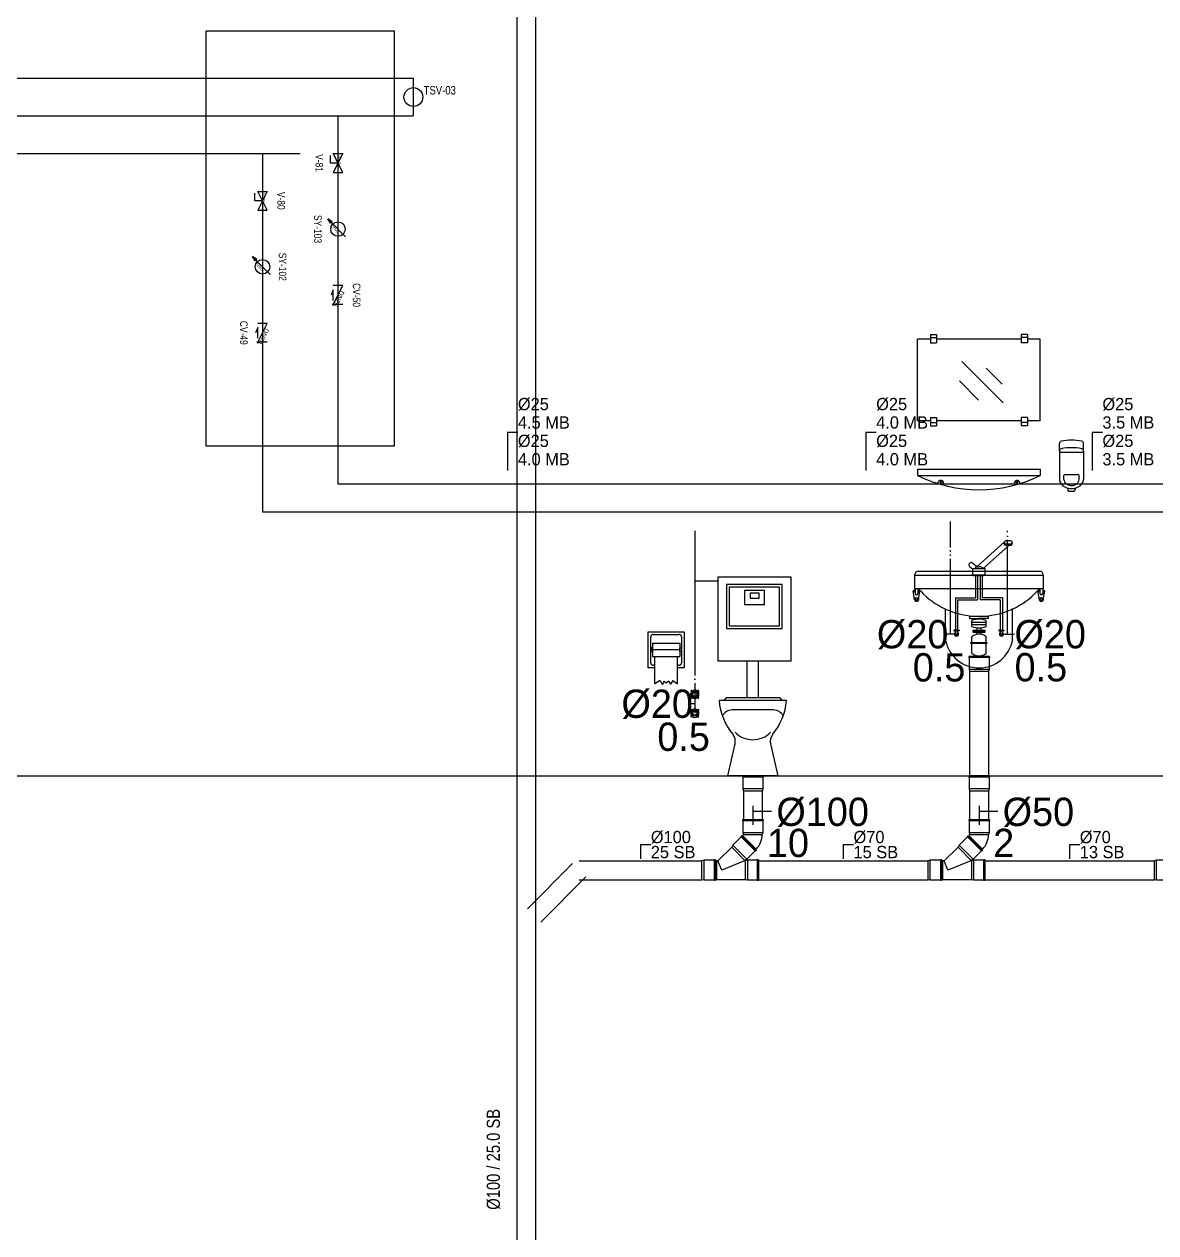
# Model space of a CAD drawing. Header units: centimetres. Extents: x 247996 to 315152, y -468471 to -440326.
# Drawn here: x 266894 to 267494, y -443592 to -442951 of the extents above; entities that cross this region are included whole.
import ezdxf
from ezdxf.enums import TextEntityAlignment as Align

# ---------------------------------------------------------------- set-up
doc = ezdxf.new("R2010")
doc.units = ezdxf.units.CM
for name, pattern in [('0', [500, 500]), ('BASMA HATTI', [0.375, 0.25, -0.125]), ('SICAK', [4.600000000000001, 4, -0.15, 0.075, -0.15, 0.075, -0.15]), ('SOGUK', [5.4, 5, -0.2, 0, -0.2])]:
    doc.linetypes.add(name, pattern=pattern)
for name, color, linetype in [('SCOTT-MTY-CİHAZ', 135, 'Continuous'), ('SCOTT-MTY-PVC', 43, 'Continuous'), ('SCOTT-MTY-SAYAC', 3, 'Continuous'), ('SCOTT-MTY-SEMA', 8, 'Continuous'), ('SCOTT-MTY-SIRKULASYON-BORU', 31, 'Continuous'), ('SCOTT-MTY-TEFRIS', 15, 'Continuous'), ('SCOTT-MTY-VANA', 1, 'Continuous'), ('SCOTT-MTY-YUK-BIRIMI', 7, 'Continuous')]:
    doc.layers.add(name, color=color, linetype=linetype)
for name, color, linetype, lineweight in [('SCOTT-MTY-PISSU-CAP', 211, 'Continuous', 30), ('SCOTT-MTY-SICAKSU-BORU', 1, 'BASMA HATTI', 30), ('SCOTT-MTY-SOGUKSU-BORU', 5, '0', 30), ('SCOTT-MTY-TEMIZSU-CAP', 101, 'Continuous', 30)]:
    doc.layers.add(name, color=color, linetype=linetype, lineweight=lineweight)
doc.styles.add('CAP', font='wturkce.SHX', dxfattribs={"width": 0.65})
doc.styles.add('MTY_CAP', font='wturkce.SHX', dxfattribs={"width": 0.65})
doc.styles.add('ROTAS', font='arial.ttf')

# ---------------------------------------------------------------- blocks, each defined once
blk = doc.blocks.new('MTY-KURESEL VANA')
at = {"layer": 'SCOTT-MTY-VANA'}
for p, q in [((0, -8.881784197001252e-16), (0, 7.999999999999997)), ((0, 7.999999999999997), (8, 7.999999999999997))]:
    blk.add_line(p, q, dxfattribs=at)
blk.add_lwpolyline([(-10, 5), (-10, -4.999999999999999), (10, 5.000000000000001), (10, -4.999999999999999), (-10, 5.000000000000001)], dxfattribs=at)
blk.add_attdef('CAP', (-1.10482303952088, -2.748897084965286), '', height=2.5, dxfattribs=at)
blk = doc.blocks.new('MTY-SU SAYACI')
at = {"layer": 'SCOTT-MTY-VANA'}
blk.add_hatch(color=256, dxfattribs=at).paths.add_polyline_path([(9.800499987252621, 9.80049998725297), (5.637305480596993, 7.034048038274517), (7.034048038274705, 5.637305480596929)])
for p, q in [((-7.325626253097823, -7.325626253097951), (6.335676759435657, 6.335676759435851)), ((5.637305480596993, 7.034048038274517), (9.800499987252167, 9.800499987252673)), ((7.034048038274705, 5.637305480596929), (5.637305480596993, 7.034048038274517)), ((7.034048038274705, 5.637305480596929), (9.800499987252294, 9.800499987252485))]:
    blk.add_line(p, q, dxfattribs=at)
blk.add_circle((0, 0), 7.000000000005, dxfattribs=at)
blk.add_attdef('CAP', (-2.285634328742455, -1.152700095365943), '', height=2.5, rotation=45.0000000000007, dxfattribs=at)
blk = doc.blocks.new('MTY-CEKVALF VANA')
at = {"layer": 'SCOTT-MTY-VANA'}
h = blk.add_hatch(color=256, dxfattribs=at)
edge = h.paths.add_edge_path()
edge.add_arc((-10, 5.000000000000001), 1.408059951567956, 180, 540, ccw=False)
for p, q in [((-10, -4.999999999999999), (-10, 5.000000000000001)), ((-10, 5.000000000000001), (10, -4.999999999999999)), ((-5.600000000004002, 5.000000000000001), (5.600000000004002, 5.000000000000001)), ((5.600000000004002, 5.000000000000001), (0, 7.320282960009764)), ((10, -4.999999999999999), (10, 5.000000000000001))]:
    blk.add_line(p, q, dxfattribs=at)
at = {"layer": 'SCOTT-MTY-VANA', "style": 'CAP', "width": 0.65}
blk.add_attdef('CAP', (5.329295346374498, -2.664647673187249), '', height=5, rotation=153.434948822922, dxfattribs=at)
blk = doc.blocks.new('KLOZET1 KOLON')
at = {"layer": 'SCOTT-MTY-SOGUKSU-BORU', "linetype": 'SOGUK', "ltscale": 10}
for p, q in [((-30.74178787365963, 129.9999999999945), (-30.74347299694637, 103.2675839066505)), ((-30.74347299694546, 103.2675839066505), (-30.74788263326627, 33.31410694122405)), ((-18.6044888614706, 103.2675839066505), (-30.74347299694637, 103.2675839066505))]:
    blk.add_line(p, q, dxfattribs=at)
at = {"layer": 'SCOTT-MTY-TEFRIS', "color": 2}
for p, q in [((20.33412378469075, 105.4117847078069), (-18.6044888614706, 105.4117847078069)), ((-18.6044888614706, 105.4117847078069), (-18.6044888614706, 61.05071365833282)), ((20.33412378469075, 61.05071365833282), (20.33412378469075, 105.4117847078069)), ((15.66148658739985, 101.5204656467167), (-13.9318516641797, 101.5204656467167)), ((-13.9318516641797, 101.5204656467167), (-13.9318516641797, 78.17253252848604)), ((14.22228273459768, 100.08126179393), (-12.49264781137026, 100.0812617938927)), ((-12.49264781137026, 100.0812617938927), (-12.49264781137026, 79.61173638127184)), ((6.196007060796546, 98.30536156838934), (-4.466372137583676, 98.30536156838934)), ((-4.466372137583676, 98.30536156838934), (-4.466372137583676, 90.97974032261664)), ((3.461800275756104, 96.95339091621099), (-1.314053879294079, 96.95339091621099)), ((-1.314053879294079, 96.95339091621099), (-1.314053879294079, 94.28954057792726)), ((3.461800275756104, 94.28954057792726), (3.461800275756104, 96.95339091621099)), ((6.196007060796546, 90.97974032261664), (6.196007060796546, 98.30536156838934)), ((14.22228273459768, 79.61173638127184), (14.22228273459768, 100.08126179393)), ((15.66148658739985, 78.17253252848604), (15.66148658739985, 101.5204656467167)), ((-4.466372137583676, 90.97974032261664), (6.196007060796546, 90.97974032261664)), ((-1.314053879294079, 94.28954057792726), (3.461800275756104, 94.28954057792726)), ((-13.9318516641797, 78.17253252848604), (15.66148658739985, 78.17253252848604)), ((-12.49264781137026, 79.61173638127184), (14.22228273459768, 79.61173638127184)), ((-55.56125485861412, 57.31143666933713), (-55.56125485861412, 76.51143671702084)), ((-55.56125485861412, 76.51143671702084), (-36.36125485861703, 76.51143671702084)), ((-54.12125485861907, 59.95143665503019), (-54.12125485861907, 73.87143673132596)), ((-53.16125485862722, 70.51143671702175), (-53.16125485862722, 63.31143666933713)), ((-53.16125485862722, 70.51143671702175), (-38.76125485862576, 70.51143671702175)), ((-52.92125485860743, 75.07143671940503), (-39.00125485860917, 75.07143671940503)), ((-38.76125485862576, 70.51143671702175), (-38.76125485862576, 63.31143666933713)), ((-37.80125485860481, 73.87143673132596), (-37.80125485860481, 59.95143665503019)), ((-36.36125485861703, 76.51143671702084), (-36.36125485861703, 57.31143666933713)), ((-53.16125485862722, 67.87143673132414), (-54.12125485862634, 67.87143673132414)), ((-54.12125485862634, 67.87143673132414), (-54.12125485862634, 65.95143665503201)), ((-54.12125485862634, 65.95143665503201), (-53.16125485862722, 65.95143665503201)), ((-53.16125485862722, 65.95143665503201), (-53.16125485862722, 67.87143673132414)), ((-38.76125485862576, 66.9114366931799), (-53.16125485862722, 66.9114366931799)), ((-38.76125485862576, 67.87143673132414), (-37.80125485861936, 67.87143673132414)), ((-38.76125485862576, 65.95143665503201), (-38.76125485862576, 67.87143673132414)), ((-37.80125485861936, 65.95143665503201), (-38.76125485862576, 65.95143665503201)), ((-37.80125485861936, 67.87143673132414), (-37.80125485861936, 65.95143665503201)), ((-53.16125485862722, 63.31143666933713), (-38.76125485862576, 63.31143666933713)), ((-51.9612548586083, 58.75143666695294), (-52.92125485860743, 58.75143666695294)), ((-51.96125485863013, 48.91143669317717), (-51.96125485863013, 63.31143666933713)), ((-39.96125485863013, 48.91143669317717), (-39.96125485863013, 63.31143666933713)), ((-39.96125485863013, 48.91143669317717), (-39.96125485863013, 63.31143666933713)), ((-39.00125485860917, 58.75143666695294), (-39.9612548586083, 58.75143666695294)), ((-18.6044888614706, 61.05071365833282), (20.33412378469075, 61.05071365833282)), ((-3.105044690899376, 61.05071365833282), (-3.105044690899376, 41.5)), ((2.903023520761053, 61.05071365833282), (2.903023520761053, 41.5)), ((-51.9612548586083, 57.31143666933713), (-55.56125485861412, 57.31143666933713)), ((-36.36125485861703, 57.31143666933713), (-39.9612548586083, 57.31143666933713)), ((-49.11151507852628, 50.65310968588528), (-51.95863662738702, 48.91143669317717)), ((-49.11151507852628, 50.65310968588528), (-48.1366120604871, 48.57466955612836)), ((-46.93661206049001, 50.31634248923092), (-48.1366120604871, 48.57466955612836)), ((-46.93615787664748, 50.31634248923092), (-45.96125485863013, 49.2706685824287)), ((-44.76125485862576, 50.31634248923092), (-45.96125485863013, 49.2706685824287)), ((-44.76080067479779, 50.31634248923092), (-43.56125485862867, 48.73182071875181)), ((-42.36125485863886, 50.67557443808255), (-43.56125485862867, 48.73182071875181)), ((-42.36080067477451, 50.67557443808255), (-39.96125485863013, 48.91143669317717)), ((17.91285005062673, 40.00000000000091), (-17.91285005063401, 40.00000000000091)), ((-14.19621353858383, 41.5), (-15.35606906133034, 40.00000000000091)), ((14.40017169295606, 41.5), (-14.19621353858383, 41.5)), ((14.40017169295606, 41.5), (15.56002721571713, 40.00000000000091)), ((10.91165391312097, 35.00000000000091), (-10.91165323599853, 35.00000000000091)), ((-13.25, 0), (-9.421748878114158, 17.014449417592)), ((9.42174887812871, 17.014449417592), (13.25, 0)), ((13.25, 0), (-13.25, 0)), ((-13.25, -5.456968210637569e-12), (13.25, -5.456968210637569e-12))]:
    blk.add_line(p, q, dxfattribs=at)
at = {"layer": 'SCOTT-MTY-TEFRIS', "color": 4}
for centre, radius in [((-30.74788263326627, 43.31410694122405), 1.536228858152753), ((-30.74788263326627, 43.31410694122405), 1.103913195816856), ((-30.74788263326627, 33.31410694122405), 1.536228858152753), ((-30.74788263326627, 33.31410694122405), 1.103913195816854)]:
    blk.add_circle(centre, radius, dxfattribs=at)
at = {"layer": 'SCOTT-MTY-TEFRIS', "color": 2}
for centre, radius, start, end in [((-52.92125486457371, 73.87143672535967), 1.199999994045356, 89.9999997150614, 179.9999997151135), ((-39.00125485265016, 73.87143672536331), 1.199999994041491, 2.847301759716009e-07, 90.00000028452172), ((-52.92125486457371, 59.95143666099739), 1.199999994044674, 180.0000002848865, 270.0000002849386), ((-39.00125485265016, 59.95143666099375), 1.199999994045356, 269.9999997154783, 359.9999997152698), ((15.26587241698144, 43.10163736343384), 33.3233818698421, 185.3406429502788, 219.0433374267744), ((-15.26587241698144, 43.10163736343384), 33.32338186984749, 320.9566625732256, 354.6593570497213), ((-10.91165323599853, 29.00000000000182), 6, 90, 150.5477116420427), ((10.91165323602763, 29.00000000000182), 6, 29.45228835795728, 90), ((-15.27540741470148, 18.33152258396149), 6.000000000005587, 347.3196148045271, 39.04333742677441), ((2.182787284255028e-11, 32.24089753627959), 13.02590269968419, 223.6716668526045, 316.3283331473955), ((15.27540741470148, 18.33152258396149), 6.00000000000732, 140.9566625732256, 192.6803851954728)]:
    blk.add_arc(centre, radius, start, end, dxfattribs=at)
at = {"layer": 'SCOTT-MTY-TEFRIS', "color": 4}
for centre, radius, start, end in [((-32.47192299004382, 45.04649013280959), 0.3211596783365735, 49.13538745868728, 220.5880206617255), ((-30.73835548341594, 47.2008679509172), 2.444138758895014, 231.0526927116387, 260.031921752869), ((-30.74788263326627, 43.31410694122405), 2.220820825400238, 101.187927781754, 125.2987807952331), ((-30.74788263326627, 43.31410694122405), 2.220820825400238, 54.42033336826448, 101.1879271970148), ((-30.73835548341594, 47.2008679509172), 2.444138758895014, 279.6871947901595, 308.8102353412106), ((-29.01549943138525, 45.03814727067856), 0.3211596783365735, 319.1353864854058, 130.5880215886435), ((-30.74788263326627, 43.31410694122405), 2.220820825400238, 144.4246287103682, 215.3030747394824), ((-32.48026583511819, 41.59006655216217), 0.3211596783365735, 139.1353864854058, 310.5880215886435), ((-34.63464433921763, 43.32334291935058), 2.444138758895014, 320.9131752487131, 350.0362154027633), ((-34.63464433921763, 43.32334291935058), 2.444138758895014, 9.691485045516034, 38.67071337024488), ((-30.7574097830875, 39.42734593153273), 2.444138758895014, 99.68719479015955, 128.8102353412106), ((-30.74788263326627, 43.31410694122405), 2.220820825400238, 234.4203333682645, 305.298780795233), ((-30.7574097830875, 39.42734593153273), 2.444138758895014, 51.05269271137838, 80.03192175286902), ((-26.86112092727853, 43.30487096309753), 2.444138758895014, 189.691485045516, 218.6707133705785), ((-26.86112092727853, 43.30487096309753), 2.444138758895014, 140.9131752487131, 170.0362154027633), ((-29.02384227648872, 41.58172374964033), 0.3211596783365735, 229.1353874586873, 40.58802066172548), ((-30.74788263326627, 43.31410694122405), 2.220820825400238, 324.4246287103682, 341.6236086977433), ((-30.74788263326627, 43.31410694122405), 2.220820825400238, 341.6236087025715, 35.30307473948239), ((-30.74788263326627, 33.31410694122405), 2.220820825400238, 144.342761093558, 215.2212105344685), ((-32.46944598831033, 35.04895174503326), 0.3211596783365735, 49.05352215879699, 220.5061567650387), ((-34.63462717541552, 33.32889634370895), 2.444138758895014, 320.8313091249505, 349.9543503738664), ((-34.63462717541552, 33.32889634370895), 2.444138758895014, 9.609621025111593, 38.58885010470541), ((-30.73280206030176, 37.20085036754608), 2.444138758895014, 230.9708310716811, 259.9500574514839), ((-30.74788263326627, 33.31410694122405), 2.220820825400238, 101.106063531346, 125.2169150484136), ((-30.74788263326627, 33.31410694122405), 2.220820825400238, 54.33846975725952, 101.1060629467679), ((-30.73280206030176, 37.20085036754608), 2.444138758895014, 279.6053298613899, 308.7283691976737), ((-26.86113809111703, 33.29931753873916), 2.444138758895014, 189.6096210251116, 218.5888501053728), ((-26.86113809111703, 33.29931753873916), 2.444138758895014, 140.8313091249504, 169.9543503738663), ((-29.01303787811048, 35.03567034006119), 0.3211596783365735, 319.0535231486753, 130.506157505516), ((-30.74788263326627, 33.31410694122405), 2.220820825400238, 324.342761093558, 341.5417426576612), ((-30.74788263326627, 33.31410694122405), 2.220820825400238, 341.5417426623906, 35.22121053446848), ((-32.48272738845117, 31.59254360198975), 0.3211596783365735, 139.0535231486752, 310.5061575055159), ((-30.76296320625261, 29.42736351490112), 2.444138758895014, 99.60532986138995, 128.7283691976736), ((-30.74788263326627, 33.31410694122405), 2.220820825400238, 234.3384697572596, 305.2169150484135), ((-30.76296320625261, 29.42736351490112), 2.444138758895014, 50.97083107168117, 79.95005745148389), ((-29.02631927822222, 31.57926219701767), 0.3211596783365735, 229.053522158797, 40.50615676503868)]:
    blk.add_arc(centre, radius, start, end, dxfattribs=at)
at = {"layer": 'SCOTT-MTY-TEMIZSU-CAP', "lineweight": -3, "ltscale": 100}
blk.add_line((-30.7481978167616, 38.31410696109197), (-33.90956520768054, 38.31410696109197), dxfattribs=at)
at = {"layer": 'SCOTT-MTY-PISSU-CAP', "lineweight": -3, "ltscale": 100, "style": 'CAP', "width": 0.65}
blk.add_attdef('PSCP', (12.50000000002183, -26.50000000000637), '', height=15, dxfattribs=at)
at = {"layer": 'SCOTT-MTY-TEMIZSU-CAP', "color": 101, "style": 'CAP', "width": 0.65}
blk.add_attdef('SOCP', text='', height=15, dxfattribs=at).set_placement((-33.90956520768054, 38.31410696109197), align=Align.MIDDLE_LEFT)
at = {"layer": 'SCOTT-MTY-YUK-BIRIMI', "color": 101, "style": 'CAP', "width": 0.65}
blk.add_attdef('SO', text='', height=15, dxfattribs=at).set_placement((-33.90956520768054, 20.81099089314102), align=Align.MIDDLE_LEFT)
at = {"layer": 'SCOTT-MTY-YUK-BIRIMI', "color": 211, "lineweight": -3, "ltscale": 100, "style": 'CAP', "width": 0.65}
blk.add_attdef('PS', (7.500000000021828, -43.00000000000637), '', height=15, dxfattribs=at)
blk = doc.blocks.new('PVC CATAL SAG')
at = {"layer": 'SCOTT-MTY-PISSU-CAP', "lineweight": -3, "ltscale": 100}
for p, q in [((2.182787284255028e-11, -15.84028594098527), (2.182787284255028e-11, -25.84028594098527)), ((10.00000000002183, -18.88695042063773), (2.182787284255028e-11, -18.88695042063773))]:
    blk.add_line(p, q, dxfattribs=at)
at = {"layer": 'SCOTT-MTY-PVC', "color": 43}
for p, q in [((-5.5, 3.637978807091713e-12), (-5.5, -0.59999999997126)), ((5.499999999825377, -3.637978807091713e-12), (-5.5, -3.637978807091713e-12)), ((-5.299863934546011, -0.5999999999803549), (-5.5, -0.59999999997126)), ((5.299863934429595, -0.5999999999803549), (-5.299863934371388, -0.5999999999803549)), ((-5.299863934546011, -0.5999999999803549), (-5.299863934546011, -6.851006618233441)), ((5.5, -0.5999999999803549), (5.299863934429595, -0.5999999999803549)), ((5.299863934429595, -0.5999999999803549), (5.299863934429595, -6.851006618244355)), ((5.499999999825377, -3.637978807091713e-12), (5.5, -0.5999999999803549)), ((5.299863934429595, -6.851006618244355), (-5.299863934546011, -6.851006618233441)), ((-5.299863934546011, -6.851006618233441), (-5, -7.991006618238316)), ((5, -7.991006618252868), (-5, -7.991006618238316)), ((-5, -7.991006618252868), (-5, -22.86899928772618)), ((5.299863934429595, -6.851006618244355), (5, -7.991006618252868)), ((5, -7.991006618252868), (5, -22.86899928772618)), ((-5.5, -23.02886766758775), (-5.500000000174623, -23.62886766756446)), ((-5.5, -23.02886766758775), (-4.973860790196341, -23.02886766758775)), ((-5.500000000174623, -23.62886766756446), (-5.299863934604218, -23.62886766756446)), ((-5.299863934604218, -23.62886766756446), (5.299863934196765, -23.62886766756446)), ((-5.299863934604218, -23.62886766756446), (-5.299863934604218, -29.87987428582846)), ((-5, -23.02886766758047), (5.026139210007386, -23.02886766758775)), ((5.026139210007386, -23.02886766758775), (5.499999999825377, -23.02886766758047)), ((5.299863934371388, -23.62886766756446), (5.499999999825377, -23.62886766755537)), ((5.299863934371388, -23.62886766756446), (5.299863934371388, -29.87987428581755)), ((5.499999999825377, -23.02886766758047), (5.499999999825377, -23.62886766755537)), ((-5.88385653620935, -31.70143201771816), (-6.308120604982832, -32.12569608643525)), ((-5.88385653620935, -31.70143201771816), (-6.308120604982832, -32.12569608643525)), ((-5.88385653620935, -31.70143201771816), (-5.575600353011396, -32.0096882010198)), ((-5.88385653620935, -31.70143201771816), (-5.575600353011396, -32.0096882010198)), ((-5.292893219011603, -31.7269810669909), (-5.575600353011396, -32.0096882010198)), ((-5.575600353011396, -32.0096882010198), (1.540764666191535, -39.12605322023546)), ((-5.299863934604218, -29.87987428582846), (5.299863934371388, -29.87987428581755)), ((-5.299863934604218, -29.87987428582846), (-5.000000000174623, -31.01987428583698)), ((-5.292893219011603, -31.7269810669909), (1.778174593026051, -38.79804887891214)), ((-5.000000000174623, -31.01987428583698), (4.999999999825377, -31.01987428582243)), ((5.299863934371388, -29.87987428581755), (4.999999999825377, -31.01987428582243)), ((-11.15398411959177, -37.73229437122927), (-18.46168974819011, -44.99999999999432)), ((-10.5867322050035, -36.68734282464311), (-11.15398411959177, -37.73229437122927)), ((-11.15398411959177, -37.73229437122927), (-4.13654429660528, -44.74973419389585)), ((-6.166603035817388, -32.26721365552794), (-10.5867322050035, -36.68734282464311)), ((-10.5867322050035, -36.68734282464311), (-3.091592749988195, -44.1824822794822)), ((-6.308120604982832, -32.12569608643525), (-6.166603035817388, -32.26721365552794)), ((-6.308120604982832, -32.12569608643525), (-6.166603035817388, -32.26721365552794)), ((-6.166603035817388, -32.26721365552794), (1.32853641899419, -39.7623531104723)), ((-25.86000000018975, -44.7001360655911), (-27.00000000017462, -44.99999999992974)), ((-25.86000000018975, -55.29986393439594), (-25.86000000018975, -44.7001360655911)), ((-20.32606563760782, -44.70013606559201), (-25.86000000018975, -44.7001360655911)), ((-19.72606563780573, -44.49999999999613), (-20.32606563760782, -44.49999999999613)), ((-20.32606563760782, -44.70013606559201), (-20.32606563760782, -44.49999999999613)), ((-20.32606563760782, -55.29986393439685), (-20.32606563760782, -44.70013606559201)), ((-19.72606563780573, -44.99999999999432), (-19.72606563780573, -44.49999999999613)), ((-4.13654429660528, -44.74973419389585), (-4.426810102799209, -44.99999999999432)), ((-3.091592749988195, -44.1824822794822), (-4.13654429660528, -44.74973419389585)), ((-2.87631226319354, -44.70013606559201), (-4.01631226320751, -44.99792071477873)), ((1.32853641899419, -39.7623531104723), (-3.091592749988195, -44.1824822794822)), ((2.399999999819563, -44.70013606559201), (-2.87631226319354, -44.70013606559201)), ((-2.87631226319354, -44.70013606559201), (-2.87631226319354, -55.29986393439685)), ((1.32853641899419, -39.7623531104723), (1.470053988217842, -39.9038706795468)), ((1.32853641899419, -39.7623531104723), (1.470053988217842, -39.9038706795468)), ((1.894318056816701, -39.47960661083152), (1.470053988217842, -39.9038706795468)), ((1.894318056816701, -39.47960661083152), (1.470053988217842, -39.9038706795468)), ((1.778174593026051, -38.79804887891214), (1.495467458997155, -39.08075601294104)), ((1.495467458997155, -39.08075601294104), (1.894318056816701, -39.47960661083152)), ((1.495467458997155, -39.08075601294104), (1.894318056816701, -39.47960661083152)), ((2.999999999825384, -44.50000000000887), (2.399999999819563, -44.50000000000887)), ((2.399999999819563, -44.50000000000887), (2.399999999819563, -44.70013606559201)), ((2.399999999819563, -44.70013606559201), (2.399999999819563, -55.29986393439685)), ((2.999999999825384, -44.50000000000887), (2.999999999825384, -44.99999999999432)), ((-27.00000000017462, -55.00000000005912), (-27.00000000017462, -44.99999999992974)), ((-19.72606563780573, -54.99999999999454), (-19.72606563780573, -44.99999999999432)), ((-19.3262573746033, -44.99999999999432), (-19.72606563780573, -44.99999999999432)), ((-18.45959901902825, -44.99792071477873), (-19.3262573746033, -44.99792071478419)), ((-19.3262573746033, -44.99792071477873), (-19.3262573746033, -55.00207928521013)), ((-19.3262573746033, -44.99792071476963), (-19.3262573746033, -55.00207928520467)), ((-19.3262573746033, -44.99999999999432), (-19.3262573746033, -54.99999999999454)), ((-19.3262573746033, -54.99999999999454), (-19.3262573746033, -44.99999999999432)), ((-16.49692362517817, -50.00207928521718), (-18.46168974819011, -44.99999999999432)), ((-4.426810102799209, -44.99999999999432), (-16.49692362517817, -50.00207928521718)), ((-4.01631226320751, -44.99792071477873), (-4.424398485192796, -44.99792071477873)), ((-4.01631226320751, -44.99792071477873), (-4.01631226320751, -55.00207928521013)), ((2.999999999825384, -44.99999999999432), (2.999999999825384, -54.99999999999454)), ((-25.86000000018975, -55.29986393439594), (-27.00000000017462, -55.00000000005912)), ((-20.32606563760782, -55.29986393439685), (-25.86000000018975, -55.29986393439594)), ((-20.32606563760782, -55.49999999997999), (-20.32606563760782, -55.29986393439685)), ((-19.72606563780573, -55.49999999997999), (-20.32606563760782, -55.49999999997999)), ((-19.72606563780573, -55.49999999997999), (-19.72606563780573, -54.99999999999454)), ((-19.3262573746033, -54.99999999999454), (-19.72606563780573, -54.99999999999454)), ((-4.01631226320751, -55.00207928521013), (-19.3262573746033, -55.00207928522468)), ((-2.87631226319354, -55.29986393439685), (-4.01631226320751, -55.00207928521013)), ((2.399999999819563, -55.29986393439685), (-2.87631226319354, -55.29986393439685)), ((2.399999999819563, -55.29986393439685), (2.399999999819563, -55.49999999999454)), ((2.999999999825384, -55.49999999999454), (2.399999999819563, -55.49999999999454)), ((2.999999999825384, -54.99999999999454), (2.999999999825384, -55.49999999999454))]:
    blk.add_line(p, q, dxfattribs=at)
for radius in [0.9999999999958049, 10.99999999999592]:
    blk.add_arc((-6.000000000174623, -31.01987428583698), radius, 315.0000000003132, 0, dxfattribs=at)
blk = doc.blocks.new('LAVABO1 KOLON')
at = {"layer": 'SCOTT-MTY-PVC', "color": 43}
for p, q in [((-5.5, 63.37275757905445), (-5.5, 62.77275757907955)), ((-5.026139210182009, 63.37275757904717), (-5.5, 63.37275757905445)), ((-5.299863934546011, 62.77275757907046), (-5.5, 62.77275757907955)), ((5.299863934429595, 62.77275757907046), (-5.299863934371388, 62.77275757907046)), ((-5.299863934546011, 62.77275757907046), (-5.299863934546011, 56.52175096081737)), ((4.999999999825377, 63.37275757905445), (-5.026139210182009, 63.37275757904717)), ((5.499999999825377, 63.37275757904717), (4.973860790021718, 63.37275757904717)), ((5.5, 62.77275757907046), (5.299863934429595, 62.77275757907046)), ((5.299863934429595, 62.77275757907046), (5.299863934429595, 56.52175096080646)), ((5.499999999825377, 63.37275757904717), (5.5, 62.77275757907046)), ((5.299863934429595, 56.52175096080646), (-5.299863934546011, 56.52175096081737)), ((-5.299863934546011, 56.52175096081737), (-5, 55.3817509608125)), ((5, 55.38175096079794), (-5, 55.3817509608125)), ((-5, 55.38175096079794), (-5, 0)), ((5.299863934429595, 56.52175096080646), (5, 55.38175096079794)), ((5, 55.38175096079794), (5, 0))]:
    blk.add_line(p, q, dxfattribs=at)
at = {"layer": 'SCOTT-MTY-SICAKSU-BORU', "linetype": 'SICAK', "ltscale": 10}
for p, q in [((-15.14968168722407, 75.19398459632339), (-15.14968168727592, 135)), ((-13.05997097316867, 75.19398459632339), (-15.14968168727137, 75.19398459632339))]:
    blk.add_line(p, q, dxfattribs=at)
at = {"layer": 'SCOTT-MTY-SOGUKSU-BORU', "linetype": 'SOGUK', "ltscale": 10}
for p, q in [((15.01958615258627, 75.19398459632339), (15.01958615258627, 130)), ((12.92987543853087, 75.19398459632339), (15.01958615258627, 75.19398459632339))]:
    blk.add_line(p, q, dxfattribs=at)
at = {"layer": 'SCOTT-MTY-TEFRIS', "color": 2}
for p, q in [((-32.5650477672898, 188.2432082760042), (-32.5650477672898, 231.5765415894693)), ((-25.81617815599748, 231.5765415894693), (-32.5650477672898, 231.5765415894693)), ((-25.81617815599748, 234.0885973441309), (-22.50746566864836, 234.0885973441309)), ((-25.81617815599748, 234.0885973441309), (-25.81617815599748, 229.7481110560611)), ((-25.81617815599748, 232.4350833165363), (-22.50746566864836, 232.4350833165363)), ((-22.50746566864836, 234.0885973441309), (-22.50746566864836, 229.7481110560611)), ((22.37737013399601, 231.5765415894693), (-22.50746566864836, 231.5765415894693)), ((22.37737013399601, 234.0885973441309), (22.37737013399601, 229.7481110560611)), ((25.68608262136695, 234.0885973441309), (22.37737013398146, 234.0885973441309)), ((25.68608262136695, 232.4350833165363), (22.37737013398146, 232.4350833165363)), ((25.68608262136695, 234.0885973441309), (25.68608262136695, 229.7481110560611)), ((32.43495223265199, 231.5765415894693), (25.68608262136695, 231.5765415894693)), ((32.43495223265199, 188.2432082760042), (32.43495223265199, 231.5765415894693)), ((-25.81617815599748, 229.7481110560611), (-22.50746566864836, 229.7481110560611)), ((25.68608262136695, 229.7481110560611), (22.37737013399601, 229.7481110560611)), ((12.73383312233636, 197.9417801367954), (-9.111143420748704, 219.7755876648134)), ((12.29698479842773, 207.6941508519358), (3.704574564508221, 216.2821678983873)), ((-0.2275634782126872, 199.2519053685373), (-10.4218858714521, 209.4410155284113)), ((-25.81617815599748, 188.2432082760042), (-32.5650477672898, 188.2432082760042)), ((-25.81617815599748, 190.0716388094133), (-22.50746566864836, 190.0716388094133)), ((-25.81617815599748, 190.0716388094133), (-25.81617815599748, 185.7311525809473)), ((-25.81617815599748, 187.3846666085428), (-22.50746566864836, 187.3846666085428)), ((-22.50746566864836, 190.0716388094133), (-22.50746566864836, 185.7311525809473)), ((22.37737013399601, 188.2432082760042), (-22.50746566864836, 188.2432082760042)), ((25.68608262136695, 190.0716388094133), (22.37737013399601, 190.0716388094133)), ((22.37737013399601, 190.0716388094133), (22.37737013398146, 185.7311525809473)), ((25.68608262136695, 187.3846666085428), (22.37737013398146, 187.3846666085428)), ((25.68608262136695, 190.0716388094133), (25.68608262136695, 185.7311525809473)), ((32.43495223265199, 188.2432082760042), (25.68608262136695, 188.2432082760042)), ((-25.81617815599748, 185.7311525809473), (-22.50746566864836, 185.7311525809473)), ((25.68608262136695, 185.7311525809473), (22.37737013398146, 185.7311525809473)), ((42.63122813394148, 172.3011129952047), (42.63122813394148, 176.3011129952047)), ((55.43122813395166, 172.3011129952047), (55.43122813395166, 176.3011129952047)), ((42.63122813394148, 172.3011129952047), (42.63122813394148, 157.2863936877811)), ((42.63122813394148, 171.6863936639393), (55.43122813395166, 171.6863936639393)), ((55.43122813395166, 172.3011129952047), (55.43122813395166, 157.2863936877811)), ((-32.5650477672898, 162.6049703228182), (32.43495223265199, 162.6049703228182)), ((-32.5650477672898, 162.6049703228182), (-32.5650477672898, 159.3549703228182)), ((32.43495223265199, 162.6049703228182), (32.43495223265199, 159.3549703228182)), ((42.63122813394148, 160.4863936758602), (42.63122813394148, 157.2863936877811)), ((-32.5650477672898, 159.3549703228182), (32.43495223265199, 159.3549703228182)), ((45.03122813394293, 157.2863936877811), (45.03122813397931, 159.2476665235135)), ((45.67122813397145, 159.8876665092084), (52.39125347824302, 159.8876665092084)), ((53.03125347824243, 157.2863936877811), (53.03125347824243, 159.2476665235135)), ((47.03122813390655, 152.7267884469593), (47.03122813390655, 151.6863936639393)), ((47.83122813393129, 150.8863936520183), (47.03122813390655, 151.6863936639393)), ((50.23122813393275, 150.8863936520183), (47.83122813393129, 150.8863936520183)), ((50.23122813393275, 150.8863936520183), (51.03122813389928, 151.6863936639393)), ((51.03122813389928, 152.7267884469593), (51.03122813389928, 151.6863936639393))]:
    blk.add_line(p, q, dxfattribs=at)
at = {"layer": 'SCOTT-MTY-TEFRIS', "color": 4}
for p, q in [((13.41766492051102, 124.1208132191414), (-1.175272588603548, 110.8598644419444)), ((15.8989576037784, 122.4703189416641), (2.057313586192322, 109.8920883818382)), ((13.32607693180762, 122.8354326172575), (13.42123892597738, 123.7516150756592)), ((13.32607693180762, 122.8354326172575), (15.51746619212645, 122.8354326172575)), ((13.73251254059869, 122.8354326172575), (13.73251254059869, 122.4703189416641)), ((17.24169880765839, 122.8354326172575), (13.73251254059869, 122.8354326172575)), ((13.73251254059869, 122.4703189416641), (17.24169880765839, 122.4703189416641)), ((14.4980434452591, 124.7223670764688), (15.51746619212645, 124.7223670764688)), ((16.53688893900835, 124.7223670764688), (15.51746619212645, 124.7223670764688)), ((17.70885545245255, 122.8354326172575), (15.51746619212645, 122.8354326172575)), ((17.24169880765839, 122.4703189416641), (17.24169880765839, 122.8354326172575)), ((17.70885545245255, 122.8354326172575), (17.6136934582828, 123.7516150756592)), ((-4.98347917922365, 112.8000375910506), (-5.173211444358458, 112.5773100538963)), ((-5.051125199897797, 111.051161377025), (-3.370389223571692, 109.619412688804)), ((-1.108096163618029, 110.920909254146), (-3.457330523990095, 112.9221238179925)), ((-3.370389223571692, 106.6991154833559), (-3.370389223571692, 109.8920883818382)), ((3.208703580858128, 109.8920883818382), (-3.370389223571692, 109.8920883818382)), ((-2.168175950479053, 109.9575895949129), (-2.240256362812943, 109.8920883818382)), ((-1.100265568253235, 110.862466005874), (-0.08084282134223031, 110.862466005874)), ((0.9385799255323946, 110.862466005874), (-0.08084282134223031, 110.862466005874)), ((3.208703580858128, 106.6991154833559), (3.208703580858128, 109.8920883818382)), ((-34.19004776726797, 106.7023545785669), (-34.19004776726797, 99.24988511044921)), ((34.05995223265199, 106.2970955057854), (-34.19004776726797, 106.2970955057854)), ((32.13139659840817, 108.5040924235109), (-32.26149213305325, 108.5040924235109)), ((-3.370389223571692, 106.6991154833559), (3.208703580858128, 106.6991154833559)), ((-2.881577687301615, 106.6991154833559), (-2.881577687301615, 106.292308895182)), ((-2.881577687301615, 106.292308895182), (2.75148215264926, 106.292308895182)), ((-2.142801631103794, 106.292308895182), (-2.142801631103794, 106.0958801789993)), ((1.981115988390229, 106.0861304684413), (-2.142801631103794, 106.0861304684413)), ((-1.833926622442959, 106.0679024739966), (-1.833926622428407, 94.43842640359253)), ((-0.75132910515822, 106.0679024739966), (-0.75132910515822, 93.35582884986343)), ((0.5896434624301037, 106.0679024739966), (0.5896434624301037, 93.35582884986343)), ((1.672240979722119, 106.0679024739966), (1.672240979656635, 94.43842640359253)), ((1.981115988390229, 106.292308895182), (1.981115988390229, 106.0861304684413)), ((2.75148215264926, 106.292308895182), (2.75148215264926, 106.6991154833559)), ((34.05995223265199, 106.7023545785669), (34.05995223265199, 99.24988511044921)), ((-34.19004776726797, 93.55045386989241), (-34.97183372802829, 97.92635080058517)), ((-33.89445953346876, 98.28358635146742), (-34.70816011077841, 98.28358635146742)), ((34.05995223265199, 99.24988511044921), (-34.19004776726797, 99.24988511044921)), ((-33.89445953346876, 99.24988511044921), (-33.89445953346876, 96.71931442458663)), ((-32.4237665972978, 99.24988511044921), (-32.4237665972978, 96.71931442458663)), ((-31.61006602001726, 98.28358635146742), (-32.4237665972978, 98.28358635146742)), ((-32.12817836349132, 93.55045386989241), (-31.34639240252727, 97.92635080058517)), ((31.99808282889717, 93.55045386989241), (31.21629686789674, 97.92635080058517)), ((31.47997048545949, 98.28358635146742), (32.29367106269638, 98.28358635146742)), ((32.29367106268182, 99.24988511044921), (32.29367106269638, 96.71931442458663)), ((33.76436399886006, 99.24988511044921), (33.76436399886006, 96.71931442458663)), ((33.76436399888189, 98.28358635146742), (34.57806457612605, 98.28358635146742)), ((34.05995223265199, 93.55045386989241), (34.84173819341959, 97.92635080058517)), ((-12.51491921630804, 94.43842640359253), (-12.51491921630804, 77.39797743995132)), ((-12.51491921630804, 94.43842640359253), (-1.833926622428407, 94.43842640359253)), ((-11.43232169898693, 93.35582884986343), (-11.43232169906696, 77.39797743995132)), ((-11.43232169898693, 93.35582884986343), (-0.75132910515822, 93.35582884986343)), ((11.27063605628064, 93.35582884986343), (0.5896434624301037, 93.35582884986343)), ((12.3532335735581, 94.43842640359253), (1.672240979656635, 94.43842640359253)), ((11.27063605628064, 93.35582884986343), (11.27063605630246, 77.39797743995132)), ((12.3532335735581, 94.43842640359253), (12.3532335735581, 77.39797743995132)), ((-17.73055555555766, 71.85744383771271), (-17.73055555555766, 88.83472707707824)), ((-4.986716235478525, 84.91656926114501), (-4.986716235478525, 83.47503736455474)), ((4.856620700811618, 84.63042881924957), (-4.986716235478525, 84.63042881924957)), ((-4.986716235478525, 83.47503736455474), (-0.06504776731162565, 83.47503736455474)), ((-1.148381100647384, 83.47503736455474), (-1.148381100647384, 83.13222524363937)), ((4.856620700811618, 83.47503736455474), (-0.06504776731162565, 83.47503736455474)), ((1.018285566002305, 83.47503736455474), (1.018285566002305, 83.13222524363937)), ((4.856620700811618, 84.91656926114501), (4.856620700811618, 83.47503736455474)), ((17.73055555557221, 71.85744383771271), (17.73055555557221, 88.8531432433847)), ((-11.9736204576111, 77.39797743995132), (-13.33445965121791, 77.39797743995132)), ((-13.33445965121791, 77.39797743995132), (-13.33445965121791, 76.98992183644714)), ((-13.33445965121791, 76.98992183644714), (-11.9736204576111, 76.98992183644714)), ((-12.51491921627166, 76.98992183644714), (-12.51491921627166, 75.19398459632339)), ((-12.51491921630804, 76.98992183644714), (-12.51491921630804, 75.19398459632339)), ((-11.9736204576111, 77.39797743995132), (-10.61278126399702, 77.39797743995132)), ((-10.61278126399702, 76.98992183644714), (-11.9736204576111, 76.98992183644714)), ((-11.4323216990233, 76.98992183644714), (-11.43232169903058, 75.19398459632339)), ((-11.43232169906696, 76.98992183644714), (-11.43232169906696, 75.19398459632339)), ((-10.61278126399702, 77.39797743995132), (-10.61278126399702, 76.98992183644714)), ((-3.842567893327214, 79.22261985976638), (-3.842567893327214, 82.4731655402893)), ((3.712472358696687, 81.30553552348738), (-3.842567893327214, 81.30553552348738)), ((3.712472358696687, 80.23649522502456), (-3.842567893327214, 80.23649522502456)), ((-3.043860355268407, 76.14417478282485), (-3.043860355268407, 77.37476911980957)), ((-3.043860355268407, 77.37476911980957), (3.03549451012077, 77.37476911980957)), ((-1.148381100647384, 78.56356015641632), (-1.148381100647384, 77.37476911980957)), ((1.018285566002305, 78.56356015641632), (1.018285566002305, 77.37476911980957)), ((3.03549451012077, 77.37476911980957), (3.03549451012077, 76.14417478282485)), ((3.712472358696687, 79.22261985976638), (3.712472358696687, 82.4731655402893)), ((11.84352492292237, 77.39797743995132), (10.48268572935194, 77.39797743995132)), ((10.48268572935194, 77.39797743995132), (10.48268572935194, 76.98992183644714)), ((10.48268572935194, 76.98992183644714), (11.84352492292237, 76.98992183644714)), ((11.30222616440733, 76.98992183644714), (11.30222616440733, 75.19398459632339)), ((11.30222616434912, 76.98992183644714), (11.30222616437823, 75.19398459632339)), ((11.84352492292237, 77.39797743995132), (13.20436411653645, 77.39797743995132)), ((13.20436411653645, 76.98992183644714), (11.84352492292237, 76.98992183644714)), ((12.38482368159748, 76.98992183644714), (12.38482368159748, 75.19398459632339)), ((12.38482368164841, 76.98992183644714), (12.38482368164841, 75.19398459632339)), ((13.20436411653645, 77.39797743995132), (13.20436411653645, 76.98992183644714)), ((-12.51491921627166, 75.19398459632339), (-11.4323216990233, 75.19398459632339)), ((-4.343971446258365, 70.17666974503936), (-4.343971446258365, 70.8186295910591)), ((-4.343971446258365, 70.8186295910591), (4.070401939876319, 70.8186295910591)), ((-3.842567893327214, 70.8186295910591), (-3.842567893327214, 73.86847451169433)), ((3.03549451012077, 76.80024310786575), (-3.043860355268407, 76.80024310786575)), ((3.03549451012077, 76.14417478282485), (-3.043860355268407, 76.14417478282485)), ((-1.148381100647384, 76.14417478282485), (-1.148381100647384, 75.24158081252517)), ((1.018285566002305, 76.14417478282485), (1.018285566002305, 75.24158081252517)), ((3.712472358667583, 70.8186295910591), (3.712472358667583, 73.86847451169433)), ((4.070401939876319, 70.8186295910591), (4.070401939876319, 70.17666974503936)), ((12.38482368159748, 75.19398459632339), (11.30222616434912, 75.19398459632339)), ((4.070401939876319, 70.17666974503936), (-4.343971446258365, 70.17666974503936)), ((-3.842567893327214, 65.06301322419677), (-3.842567893327214, 70.17666974503936)), ((3.712472358696687, 65.06301322419677), (3.712472358667583, 70.17666974503936))]:
    blk.add_line(p, q, dxfattribs=at)
at = {"layer": 'SCOTT-MTY-TEFRIS', "color": 2}
for centre in [(-20.1652961343425, 155.8216956722454), (20.03520059971197, 155.8216956722454)]:
    blk.add_circle(centre, 0.4374802307868132, dxfattribs=at)
at = {"layer": 'SCOTT-MTY-TEFRIS', "color": 4}
for centre, radius in [((-34.52121125475242, 97.84694078404755), 0.2541439658917435), ((-31.79701487605053, 97.84694078404755), 0.2541439658917435), ((31.66691934142, 97.84694078404755), 0.2541439658917435), ((34.39111572012189, 97.84694078404755), 0.2541439658917435), ((-33.15911306539783, 93.55045386989241), 1.030934701895875), ((-33.15911306539783, 93.55045386989241), 0.5555906589655673), ((33.02901753076731, 93.55045386989241), 1.030934701895875), ((33.02901753076731, 93.55045386989241), 0.5555906589655673)]:
    blk.add_circle(centre, radius, dxfattribs=at)
at = {"layer": 'SCOTT-MTY-TEFRIS', "color": 2}
for centre, radius, start, end in [((43.91122813396942, 176.3011129952047), 1.28, 103.3423636683546, 180), ((43.91122813396942, 172.3011129952047), 1.28, 103.3423636683546, 180), ((49.03122813394293, 150.6538513756368), 27.43254228342106, 78.61461192176546, 101.3853880773864), ((49.03122813394293, 146.6538513756368), 27.43254228342106, 78.61461192176546, 101.3853880773864), ((54.15122813398193, 176.3011129952047), 1.28, 0, 76.65763633164538), ((54.15122813398193, 172.3011129952047), 1.28, 0, 76.65763633164538), ((-0.06504776731162565, 225.2061608302301), 73.43452380943705, 243.7319553708897, 296.2680446291103), ((-20.32336896165361, 155.1737295257753), 1.534360635477966, 324.1885051054917, 183.5442936562161), ((20.19327342698671, 155.1737295257753), 1.534360635477966, 356.455706343784, 215.8114948945083), ((45.67122813397145, 159.2476665235135), 0.6400000000000003, 90, 180), ((52.39125347824302, 159.2476665235135), 0.6400000000000003, 0, 90)]:
    blk.add_arc(centre, radius, start, end, dxfattribs=at)
at = {"layer": 'SCOTT-MTY-TEFRIS', "color": 4}
for centre, radius, start, end in [((14.4980434452591, 123.6397695823416), 1.082597517299674, 90, 174.0700698797553), ((16.53688893900835, 123.6397695823416), 1.082597517299674, 5.929930120244766, 90), ((-4.349093994504074, 111.8752788587335), 1.082597517301066, 139.573709677817, 229.5737102199111), ((-4.159361729332886, 112.098006336284), 1.082597517307456, 49.57371021991111, 139.573709677817), ((-1.100265568253235, 109.7798684521431), 1.082597517299674, 90, 174.0700698797553), ((0.9385799255323946, 109.7798684521431), 1.082597517299674, 5.929930120244766, 90), ((-32.19483524771204, 106.4997250123733), 2.005475436563976, 88.09528366622463, 174.2010446490235), ((32.06473971308151, 106.4997250123733), 2.005475436563976, 5.798955350976549, 91.90471633377535), ((-34.66850655536837, 97.97839245040268), 0.3077591753316012, 97.40291608123651, 189.735421740094), ((-33.15911306539783, 96.71931442458663), 0.7353464680696542, 180, 0), ((-0.06504776731162565, 127.1002998038057), 42.46987096491503, 220.9779666620836, 263.3452627041739), ((-31.64971957544185, 97.97839245040268), 0.3077591753316012, 350.264578259906, 82.59708391876347), ((-0.06504776731162565, 127.1002998038057), 42.46987096491503, 276.6547372958262, 319.0220333379164), ((31.51962404079677, 97.97839245040268), 0.3077591753316012, 97.40291608123651, 189.735421740094), ((33.02901753076731, 96.71931442458663), 0.7353464680696542, 180, 0), ((34.53841102073784, 97.97839245040268), 0.3077591753316012, 350.264578259906, 82.59708391876347), ((-0.06504776731162565, 72.86729296882186), 10.3219400020823, 68.53271009547227, 111.4672899045277), ((-0.06504776731162565, 88.82849243123565), 10.3219400020823, 248.5327100954723, 291.4672899045277), ((0, 75.43551114041657), 18.08798402980932, 191.4091908551628, 348.5908091448372), ((-11.97362045763293, 75.19398459632339), 1.086350515530184, 119.8857867303414, 60.11421326965858), ((-11.97362045763293, 75.2801570578331), 0.5481149954060724, 189.0453473120405, 350.9546526879595), ((-0.06504776731162565, 69.465743867946), 5.80118051410336, 49.37057614274139, 130.6294238572586), ((11.84352492295147, 75.19398459632339), 1.086350515530184, 119.8857867303414, 60.11421326965858), ((11.84352492295147, 75.2801570578331), 0.5481149954060727, 189.0453473120405, 350.9546526879595), ((-0.06504776731162565, 69.465743867946), 5.80118051410336, 229.3705761427414, 310.6294238572586)]:
    blk.add_arc(centre, radius, start, end, dxfattribs=at)
at = {"layer": 'SCOTT-MTY-TEFRIS', "color": 2}
blk.add_ellipse((49.03122813394293, 157.2863936877811), major_axis=(6.400000000001455, 0), ratio=0.7500000018624747, start_param=3.141592653589792, end_param=6.283185307179585, dxfattribs=at)
blk.add_open_spline([(45.03122813394293, 157.2863936877811), (45.03122813394293, 156.8535675860012), (45.14220224833116, 156.4186090684507), (45.60005896344956, 155.5907245135877), (45.95033700470231, 155.1991990066144), (46.85881419444922, 154.5624220228747), (47.41608195019944, 154.3199128962124), (48.61815195550298, 154.0647023177717), (50.06091040369938, 154.0527252412403), (50.4776556310826, 154.2639798975551), (51.04959260280884, 154.4866313195798), (51.99614059684245, 155.0938820696447), (52.36956063305115, 155.4759378886783), (52.87315727247187, 156.2938241220081), (53.00637484394247, 156.7277131534183), (53.0301753740423, 157.2023857093427), (53.03123817103187, 157.2443849897954), (53.03125347824243, 157.2863936877811)], degree=3, knots=[0, 0, 0, 0, 0.4426630194506026, 0.4426630194506026, 0.8853260389012051, 0.8853260389012051, 1.327989058351807, 1.327989058351807, 1.770652077802409, 1.770652077802409, 2.21331509725301, 2.21331509725301, 2.655978116703614, 2.655978116703614, 3.098641136154216, 3.098641136154216, 3.141578503131734, 3.141578503131734, 3.141578503131734, 3.141578503131734], dxfattribs=at)
at = {"layer": 'SCOTT-MTY-TEMIZSU-CAP'}
for p, q in [((-15.14968168726227, 75.19398459632339), (-18.89968168726227, 75.19398459632339)), ((15.01958615258627, 75.19398459632339), (18.76958615258627, 75.19398459632339))]:
    blk.add_line(p, q, dxfattribs=at)
at = {"layer": 'SCOTT-MTY-PISSU-CAP', "lineweight": -3, "ltscale": 100, "style": 'CAP', "width": 0.65}
blk.add_attdef('PSCP', (12.50000000002183, -26.50000000000637), '', height=15, dxfattribs=at)
at = {"layer": 'SCOTT-MTY-TEMIZSU-CAP', "color": 101, "style": 'CAP', "width": 0.65}
for tag, p in [('SCCP', (-18.89968168726227, 75.19398459632339)), ('SOCP', (18.76958615258627, 75.19398459632339))]:
    blk.add_attdef(tag, text='', height=15, dxfattribs=at).set_placement(p, align=Align.MIDDLE_LEFT)
at = {"layer": 'SCOTT-MTY-YUK-BIRIMI', "color": 101, "style": 'CAP', "width": 0.65}
for tag, p in [('SC', (-18.89968168726227, 57.62655003064083)), ('SO', (18.83371921130583, 57.69398459632339))]:
    blk.add_attdef(tag, text='', height=15, dxfattribs=at).set_placement(p, align=Align.MIDDLE_LEFT)
at = {"layer": 'SCOTT-MTY-YUK-BIRIMI', "color": 211, "lineweight": -3, "ltscale": 100, "style": 'CAP', "width": 0.65}
blk.add_attdef('PS', (7.500000000021828, -43.00000000000637), '', height=15, dxfattribs=at)
blk = doc.blocks.new('MTY-PIS SU CAP SB')
at = {"layer": 'SCOTT-MTY-PISSU-CAP'}
for p, q in [((0.8333333333333333, 1.166666666666667), (-2.414994729583641e-17, 1.166666666666667)), ((-2.414994729583641e-17, 1.166666666666667), (-2.414994729583641e-17, 0))]:
    blk.add_line(p, q, dxfattribs=at)
at = {"layer": 'SCOTT-MTY-PISSU-CAP', "style": 'MTY_CAP', "width": 0.65}
blk.add_attdef('PSCP', text='', height=1, dxfattribs=at).set_placement((0.833333333333333, 1.789719917615614), align=Align.MIDDLE_LEFT)
at = {"layer": 'SCOTT-MTY-YUK-BIRIMI', "color": 211, "style": 'MTY_CAP', "width": 0.65}
blk.add_attdef('PS', text='', height=1, dxfattribs=at).set_placement((0.8333333333333333, 0.5655007814667194), align=Align.MIDDLE_LEFT)
blk = doc.blocks.new('MTY-TEMIZ SU CAP MB')
at = {"layer": 'SCOTT-MTY-TEMIZSU-CAP'}
for p, q in [((0.8333333333333333, 3.095888560999511), (-1.779469800745841e-17, 3.095888560999511)), ((-1.779469800745841e-17, 3.095888560999511), (-1.779469800745841e-17, 0))]:
    blk.add_line(p, q, dxfattribs=at)
at = {"layer": 'SCOTT-MTY-TEMIZSU-CAP', "style": 'MTY_CAP', "width": 0.65}
for tag, p in [('SOCP', (0.8333333333333333, 5.416666666666667)), ('SCCP', (0.8333333333333333, 2.416666666666667))]:
    blk.add_attdef(tag, text='', height=1, dxfattribs=at).set_placement(p, align=Align.MIDDLE_LEFT)
at = {"layer": 'SCOTT-MTY-YUK-BIRIMI', "color": 101, "style": 'MTY_CAP', "width": 0.65}
for tag, p in [('SO', (0.8333333333333333, 3.916666666666667)), ('SC', (0.8333333333333333, 0.9166666666666667))]:
    blk.add_attdef(tag, text='', height=1, dxfattribs=at).set_placement(p, align=Align.MIDDLE_LEFT)

msp = doc.modelspace()

# ---------------------------------------------------------------- linework, layer by layer
at = {"layer": 'SCOTT-MTY-CİHAZ'}
msp.add_circle((267100, -442990), 5, dxfattribs=at)
at = {"layer": 'SCOTT-MTY-PVC'}
for p, q in [((267155, -445910), (267155, -441990)), ((267165, -445910), (267165, -441990)), ((267184.464466094, -443396.464466094), (267160.464466094, -443420.464466094)), ((267188, -443395), (267253, -443395)), ((267283, -443395), (267373, -443395)), ((267403, -443395), (267493, -443395)), ((267191.535533906, -443403.535533906), (267167.535533906, -443427.535533906)), ((267188, -443405), (267253, -443405)), ((267283, -443405), (267373, -443405)), ((267403, -443405), (267493, -443405))]:
    msp.add_line(p, q, dxfattribs=at)
at = {"layer": 'SCOTT-MTY-SAYAC'}
msp.add_lwpolyline([(266990, -443175), (267090, -443175), (267090, -442955), (266990, -442955)], close=True, dxfattribs=at)
at = {"layer": 'SCOTT-MTY-SEMA'}
msp.add_lwpolyline([(258900, -443350), (276550, -443350)], dxfattribs=at)
at = {"layer": 'SCOTT-MTY-SICAKSU-BORU'}
for points in [[(267040, -443000), (267100, -443000), (267100, -442980)], [(261976, -443000), (267040, -443000)], [(267060, -443000), (267060, -443195)], [(267060, -443195), (267775, -443195)]]:
    msp.add_lwpolyline(points, dxfattribs=at)
at = {"layer": 'SCOTT-MTY-SIRKULASYON-BORU'}
msp.add_lwpolyline([(261992, -442980), (267100, -442980)], dxfattribs=at)
at = {"layer": 'SCOTT-MTY-SOGUKSU-BORU'}
for points in [[(261960, -443020), (267040, -443020)], [(267020, -443020), (267020, -443210)], [(267020, -443210), (267765, -443210)]]:
    msp.add_lwpolyline(points, dxfattribs=at)

# ---------------------------------------------------------------- block references
at = {"layer": 'SCOTT-MTY-CİHAZ'}
ref = msp.add_blockref('LAVABO1 KOLON', (267400, -443350), dxfattribs=at)
ref.add_attrib('SO', '0.5', (267418.8337192113, -443299.8060154037), dxfattribs={"height": 15, "style": 'CAP'})
ref.add_attrib('SOCP', 'Ø20', (267418.7695861526, -443282.3060154037), dxfattribs={"height": 15, "style": 'CAP'})
ref.add_attrib('SC', '0.5', (267364.8503183128, -443299.8734499693), dxfattribs={"height": 15, "style": 'CAP'})
ref.add_attrib('SCCP', 'Ø20', (267345.814604027, -443282.3060154037), dxfattribs={"height": 15, "style": 'CAP'})
ref.add_attrib('PSCP', 'Ø50', (267412.5, -443376.5), dxfattribs={"height": 15, "style": 'CAP'})
ref.add_attrib('PS', '2', (267407.5, -443393), dxfattribs={"height": 15, "style": 'CAP'})
ref = msp.add_blockref('KLOZET1 KOLON', (267280, -443350), dxfattribs=at)
ref.add_attrib('SO', '0.5', (267229.376149078, -443336.6890091068), dxfattribs={"height": 15, "style": 'CAP'})
ref.add_attrib('SOCP', 'Ø20', (267210.3404347923, -443319.1858930389), dxfattribs={"height": 15, "style": 'CAP'})
ref.add_attrib('PSCP', 'Ø100', (267292.5, -443376.5), dxfattribs={"height": 15, "style": 'CAP'})
ref.add_attrib('PS', '10', (267287.5, -443393), dxfattribs={"height": 15, "style": 'CAP'})
at = {"layer": 'SCOTT-MTY-PISSU-CAP'}
ref = msp.add_blockref('MTY-PIS SU CAP SB', (267220.5, -443394), dxfattribs=dict(at, xscale=6.5, yscale=6.5))
ref.add_attrib('PSCP', 'Ø100', (267225.9166666667, -443385.6168205355), dxfattribs={"height": 6.5, "style": 'MTY_CAP'})
ref.add_attrib('PS', '25 SB', (267225.9166666667, -443393.5742449205), dxfattribs={"height": 6.5, "style": 'MTY_CAP'})
ref = msp.add_blockref('MTY-PIS SU CAP SB', (267328, -443394), dxfattribs=dict(at, xscale=6.5, yscale=6.5))
ref.add_attrib('PSCP', 'Ø70', (267333.4166666667, -443385.6168205355), dxfattribs={"height": 6.5, "style": 'MTY_CAP'})
ref.add_attrib('PS', '15 SB', (267333.4166666667, -443393.5742449205), dxfattribs={"height": 6.5, "style": 'MTY_CAP'})
ref = msp.add_blockref('MTY-PIS SU CAP SB', (267448, -443394), dxfattribs=dict(at, xscale=6.5, yscale=6.5))
ref.add_attrib('PSCP', 'Ø70', (267453.4166666667, -443385.6168205355), dxfattribs={"height": 6.5, "style": 'MTY_CAP'})
ref.add_attrib('PS', '13 SB', (267453.4166666667, -443393.5742449205), dxfattribs={"height": 6.5, "style": 'MTY_CAP'})
at = {"layer": 'SCOTT-MTY-PVC'}
for p in [(267280, -443350), (267400, -443350), (267520, -443350)]:
    msp.add_blockref('PVC CATAL SAG', p, dxfattribs=at)
at = {"layer": 'SCOTT-MTY-SAYAC'}
ref = msp.add_blockref('MTY-SU SAYACI', (267060, -443060), dxfattribs=dict(at, xscale=0.55, yscale=0.55, rotation=90))
ref.add_attrib('CAP', 'DN20', (267060.6339850525, -443061.2570988808), dxfattribs={"height": 1.375, "rotation": 135.0000000000007})
ref = msp.add_blockref('MTY-SU SAYACI', (267020, -443080), dxfattribs=dict(at, xscale=0.55, yscale=0.55, rotation=90))
ref.add_attrib('CAP', 'DN20', (267020.6339850525, -443081.2570988808), dxfattribs={"height": 1.375, "rotation": 135.0000000000007})
at = {"layer": 'SCOTT-MTY-TEMIZSU-CAP'}
ref = msp.add_blockref('MTY-TEMIZ SU CAP MB', (267150, -443188), dxfattribs=dict(at, xscale=6.5, yscale=6.5))
ref.add_attrib('SCCP', 'Ø25', (267155.4166666667, -443175.5416666667), dxfattribs={"height": 6.5, "style": 'MTY_CAP'})
ref.add_attrib('SC', '4.0 MB', (267155.4166666667, -443185.2916666667), dxfattribs={"height": 6.5, "style": 'MTY_CAP'})
ref.add_attrib('SO', '4.5 MB', (267155.4166666667, -443165.7916666667), dxfattribs={"height": 6.5, "style": 'MTY_CAP'})
ref.add_attrib('SOCP', 'Ø25', (267155.4166666667, -443156.0416666667), dxfattribs={"height": 6.5, "style": 'MTY_CAP'})
ref = msp.add_blockref('MTY-TEMIZ SU CAP MB', (267340, -443188), dxfattribs=dict(at, xscale=6.5, yscale=6.5))
ref.add_attrib('SCCP', 'Ø25', (267345.4166666667, -443175.5416666667), dxfattribs={"height": 6.5, "style": 'MTY_CAP'})
ref.add_attrib('SC', '4.0 MB', (267345.4166666667, -443185.2916666667), dxfattribs={"height": 6.5, "style": 'MTY_CAP'})
ref.add_attrib('SO', '4.0 MB', (267345.4166666667, -443165.7916666667), dxfattribs={"height": 6.5, "style": 'MTY_CAP'})
ref.add_attrib('SOCP', 'Ø25', (267345.4166666667, -443156.0416666667), dxfattribs={"height": 6.5, "style": 'MTY_CAP'})
ref = msp.add_blockref('MTY-TEMIZ SU CAP MB', (267460, -443188), dxfattribs=dict(at, xscale=6.5, yscale=6.5))
ref.add_attrib('SCCP', 'Ø25', (267465.4166666667, -443175.5416666667), dxfattribs={"height": 6.5, "style": 'MTY_CAP'})
ref.add_attrib('SC', '3.5 MB', (267465.4166666667, -443185.2916666667), dxfattribs={"height": 6.5, "style": 'MTY_CAP'})
ref.add_attrib('SO', '3.5 MB', (267465.4166666667, -443165.7916666667), dxfattribs={"height": 6.5, "style": 'MTY_CAP'})
ref.add_attrib('SOCP', 'Ø25', (267465.4166666667, -443156.0416666667), dxfattribs={"height": 6.5, "style": 'MTY_CAP'})
at = {"layer": 'SCOTT-MTY-VANA', "xscale": 0.5, "yscale": 0.5, "rotation": 90}
for p in [(267060, -443025), (267020, -443045)]:
    msp.add_blockref('MTY-KURESEL VANA', p, dxfattribs=at).add_auto_attribs({'CAP': 'DN20'})
at = {"layer": 'SCOTT-MTY-VANA'}
ref = msp.add_blockref('MTY-CEKVALF VANA', (267060, -443095), dxfattribs=dict(at, xscale=0.5, yscale=0.5, rotation=90))
ref.add_attrib('CAP', 'DN20', (267061.3323238366, -443092.3353523268), dxfattribs={"height": 2.5, "rotation": 243.434948822922, "style": 'CAP'})
ref = msp.add_blockref('MTY-CEKVALF VANA', (267020, -443115), dxfattribs=dict(at, xscale=0.5, yscale=0.5, rotation=90))
ref.add_attrib('CAP', 'DN20', (267021.3323238366, -443112.3353523268), dxfattribs={"height": 2.5, "rotation": 243.434948822922, "style": 'CAP'})

# ---------------------------------------------------------------- texts
at = {"layer": 'SCOTT-MTY-PISSU-CAP', "style": 'ROTAS', "width": 0.8}
msp.add_text('Ø100 / 25.0 SB', height=7, rotation=90, dxfattribs=at).set_placement((267148, -443580), align=Align.BOTTOM_LEFT)
at = {"layer": 'SCOTT-MTY-VANA', "style": 'ROTAS', "width": 0.8}
msp.add_text('TSV-03', height=4.5, dxfattribs=at).set_placement((267114, -442990), align=Align.BOTTOM_CENTER)
for s, p in [('V-81', (267050.1, -443025)), ('V-80', (267029.9, -443045)), ('SY-103', (267049.35, -443060)), ('SY-102', (267030.65, -443080)), ('CV-50', (267069.9, -443095)), ('CV-49', (267010.1, -443115))]:
    msp.add_text(s, height=4, rotation=-90, dxfattribs=at).set_placement(p, align=Align.MIDDLE_CENTER)

doc.saveas('drawing.dxf')
